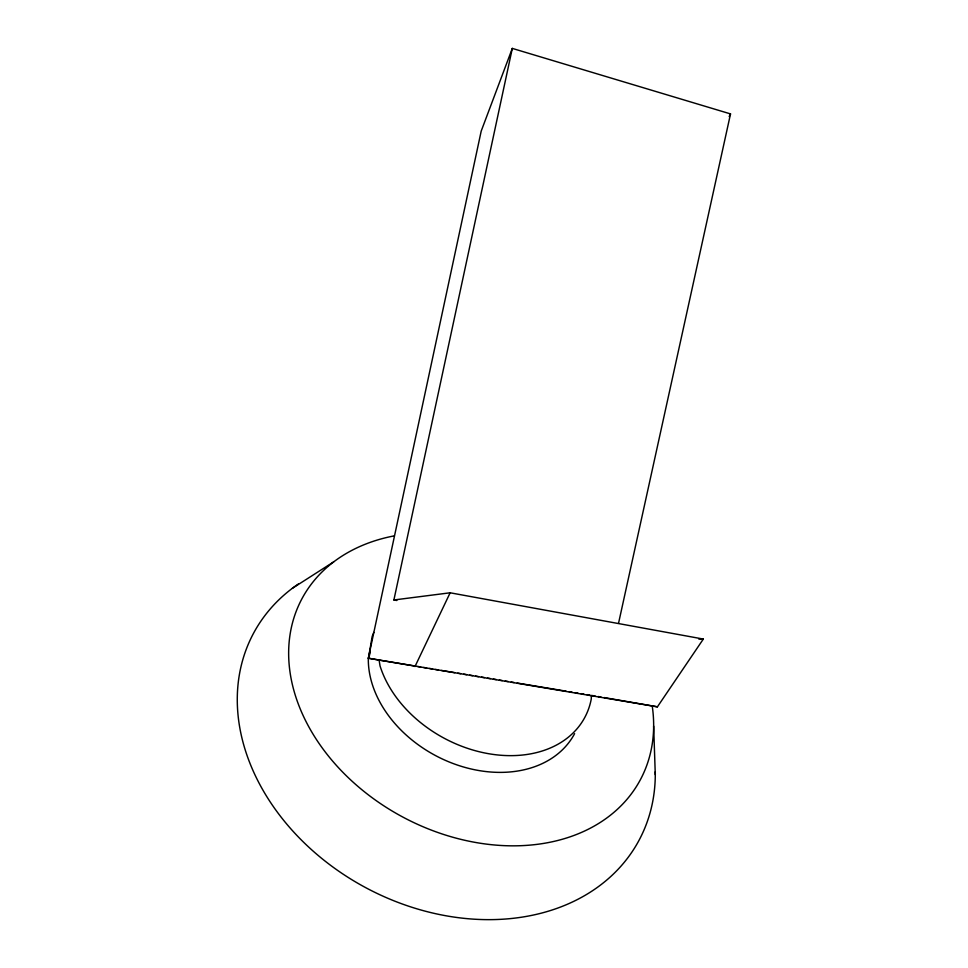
<?xml version="1.0" encoding="UTF-8"?>
<svg xmlns="http://www.w3.org/2000/svg" width="968" height="968" viewBox="0 0 968 968"><rect width="100%" height="100%" fill="white"/><g stroke="black" fill="none" stroke-linecap="round" stroke-linejoin="round"><path stroke-width="1.45" d="M591.351 695.375L591.266 698.993A113.97 84.652 28.1 0 1 490.836 754.072A113.97 84.652 28.1 0 1 380.037 665.923L379.105 660.091L368.324 658.204L481.205 131.091L512.302 48.4L730.525 113.909L618.528 623.344M368.687 658.264L370.236 652.275M396.856 600.511L393.891 599.979L512.302 48.4M368.469 658.228L368.977 656.522M414.982 666.553L450.144 592.791L703.325 639.061L657.417 706.834L368.324 658.204M729.17 116.596L730.525 113.909M292.348 588.314L333.718 561.851M393.891 599.979L450.144 592.791M698.823 639.086L703.325 639.061M379.105 660.091L414.727 666.008M417.692 666.504L420.656 667M423.633 667.496L426.598 667.98M429.562 668.477L432.539 668.973M435.503 669.469L438.468 669.965M441.444 670.449L454.803 672.675M457.767 673.171L460.732 673.668M463.708 674.151L466.673 674.648M469.637 675.144L472.614 675.64M475.578 676.124L478.543 676.62M481.519 677.116L484.484 677.612M487.449 678.108L490.425 678.592M493.39 679.088L496.354 679.584M499.331 680.08L502.295 680.577M505.26 681.061L508.236 681.557M511.201 682.053L514.165 682.549M517.142 683.033L566.111 691.176M569.087 691.672L572.052 692.168M575.016 692.665L577.993 693.161M580.957 693.645L583.922 694.141M586.898 694.637L589.863 695.133M592.162 695.496L595.126 696.016M598.091 696.524L601.055 697.045M604.032 697.553L657.417 706.834M653.654 726.097L655.288 774.702M655.275 771.811A218.78 171.033 28.3 0 1 367.441 888.576A218.78 171.033 28.3 0 1 298.374 583.982M652.214 705.902A191.894 144.922 28.1 0 1 512.677 845.838A191.894 144.922 28.1 0 1 298.701 705.067A191.894 144.922 28.1 0 1 393.867 535.945M574.605 733.635A112.518 84.7 28.1 0 1 454.875 764.175A112.518 84.7 28.1 0 1 368.312 659.148L372.16 636.545A112.518 84.7 28.1 0 1 373.793 632.406"/></g></svg>
